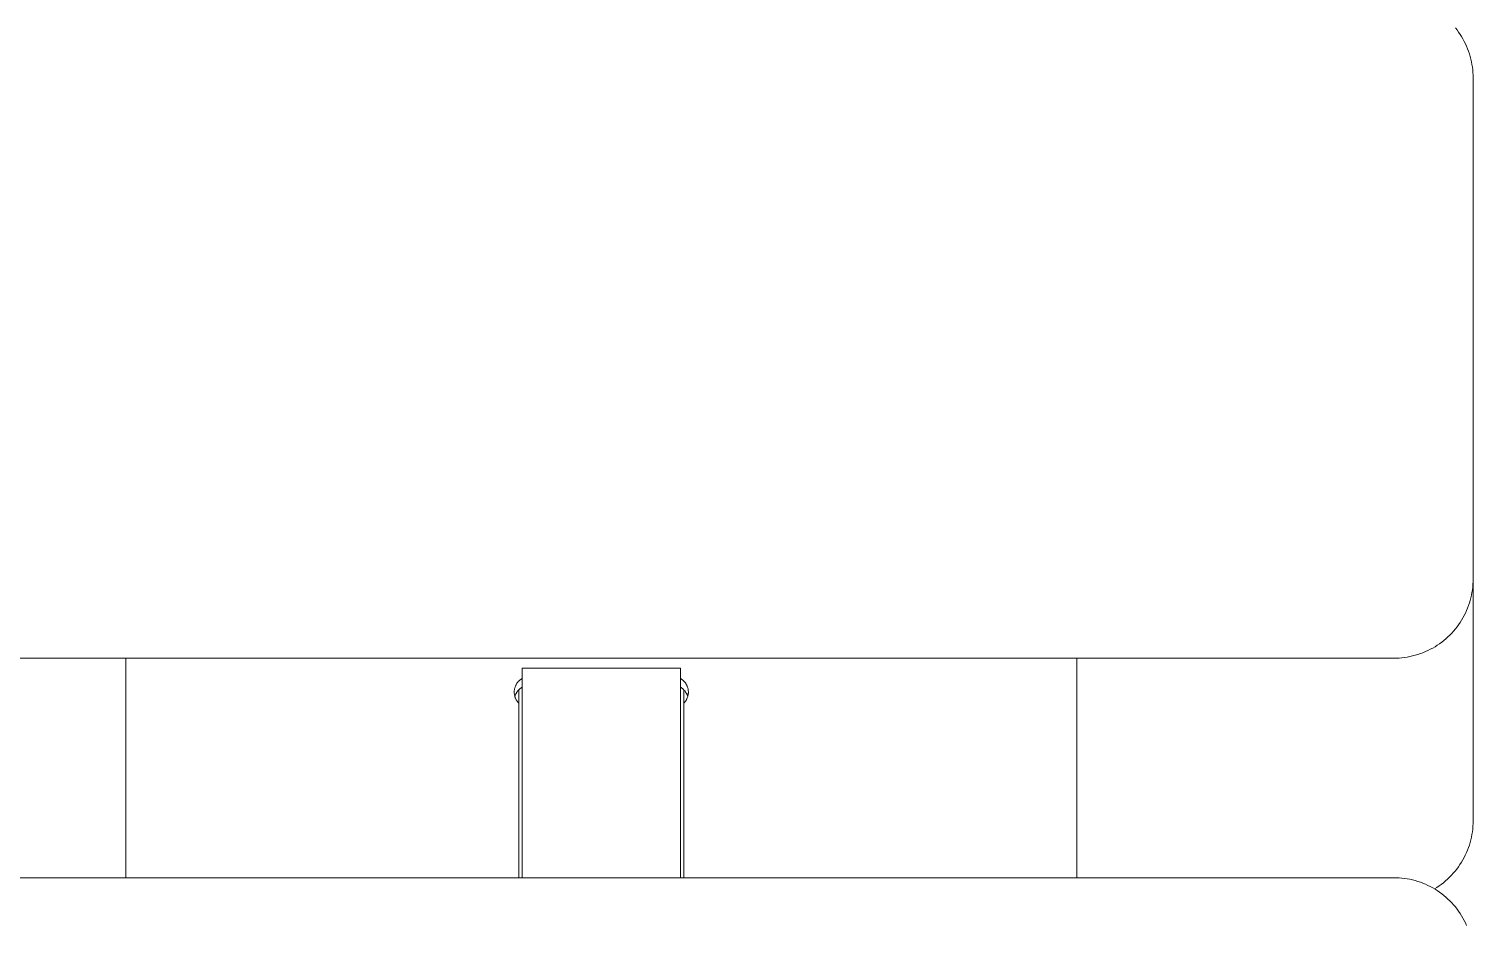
# Model space of a CAD drawing. Header units: millimetres. Extents: x -80 to 4518, y -398 to 2524.
# Drawn here: x 568.2 to 659.4, y 2368.4 to 2424.9 of the extents above; entities that cross this region are included whole.
import ezdxf

# ---------------------------------------------------------------- set-up
doc = ezdxf.new("R2010")
doc.units = ezdxf.units.MM
doc.layers.add('ZANO_R', color=7, linetype='Continuous', lineweight=0)

msp = doc.modelspace()

# ---------------------------------------------------------------- linework, layer by layer
at = {"layer": 'ZANO_R'}
for p, q in [((658.24, 2424.95), (658.345, 2424.816)), ((658.345, 2424.816), (658.446, 2424.678)), ((658.446, 2424.678), (658.542, 2424.537)), ((658.542, 2424.537), (658.633, 2424.392)), ((658.633, 2424.392), (658.719, 2424.245)), ((658.719, 2424.245), (658.8, 2424.095)), ((658.8, 2424.095), (658.876, 2423.942)), ((658.876, 2423.942), (658.947, 2423.787)), ((658.947, 2423.787), (659.012, 2423.629)), ((659.012, 2423.629), (659.072, 2423.469)), ((659.072, 2423.469), (659.127, 2423.307)), ((659.127, 2423.307), (659.176, 2423.144)), ((659.176, 2423.144), (659.219, 2422.978)), ((659.219, 2422.978), (659.256, 2422.812)), ((659.256, 2422.812), (659.288, 2422.644)), ((659.288, 2422.644), (659.314, 2422.475)), ((659.314, 2422.475), (659.335, 2422.306)), ((659.335, 2422.306), (659.349, 2422.136)), ((659.349, 2422.136), (659.358, 2421.965)), ((659.358, 2421.965), (659.361, 2421.795)), ((659.361, 2421.795), (659.361, 2394.065)), ((659.361, 2394.065), (659.361, 2390.181)), ((659.358, 2390.01), (659.349, 2389.84)), ((659.361, 2390.181), (659.358, 2390.01)), ((659.361, 2390.062), (659.361, 2378.804)), ((659.219, 2388.997), (659.176, 2388.832)), ((659.256, 2389.163), (659.219, 2388.997)), ((659.288, 2389.331), (659.256, 2389.163)), ((659.314, 2389.5), (659.288, 2389.331)), ((659.335, 2389.669), (659.314, 2389.5)), ((659.349, 2389.84), (659.335, 2389.669)), ((658.947, 2388.189), (658.876, 2388.033)), ((659.012, 2388.346), (658.947, 2388.189)), ((659.072, 2388.506), (659.012, 2388.346)), ((659.127, 2388.668), (659.072, 2388.506)), ((659.176, 2388.832), (659.127, 2388.668)), ((658.345, 2387.16), (658.24, 2387.025)), ((658.446, 2387.297), (658.345, 2387.16)), ((658.542, 2387.439), (658.446, 2387.297)), ((658.633, 2387.583), (658.542, 2387.439)), ((658.719, 2387.73), (658.633, 2387.583)), ((658.8, 2387.88), (658.719, 2387.73)), ((658.876, 2388.033), (658.8, 2387.88)), ((657.516, 2386.302), (657.382, 2386.197)), ((657.647, 2386.412), (657.516, 2386.302)), ((657.774, 2386.527), (657.647, 2386.412)), ((657.897, 2386.645), (657.774, 2386.527)), ((658.015, 2386.768), (657.897, 2386.645)), ((658.13, 2386.895), (658.015, 2386.768)), ((658.24, 2387.025), (658.13, 2386.895)), ((655.545, 2385.323), (655.378, 2385.285)), ((655.71, 2385.366), (655.545, 2385.323)), ((655.874, 2385.415), (655.71, 2385.366)), ((656.035, 2385.469), (655.874, 2385.415)), ((656.195, 2385.529), (656.035, 2385.469)), ((656.353, 2385.595), (656.195, 2385.529)), ((656.508, 2385.665), (656.353, 2385.595)), ((656.661, 2385.741), (656.508, 2385.665)), ((656.812, 2385.822), (656.661, 2385.741)), ((656.959, 2385.909), (656.812, 2385.822)), ((657.103, 2386), (656.959, 2385.909)), ((657.244, 2386.096), (657.103, 2386)), ((657.382, 2386.197), (657.244, 2386.096)), ((654.361, 2385.181), (360.452, 2385.181)), ((574.361, 2371.336), (574.361, 2385.181)), ((599.361, 2384.545), (609.361, 2384.545)), ((599.361, 2384.545), (599.361, 2381.961)), ((609.361, 2384.545), (609.361, 2381.961)), ((634.361, 2385.181), (634.361, 2371.336)), ((654.532, 2385.184), (654.361, 2385.181)), ((654.702, 2385.192), (654.532, 2385.184)), ((654.872, 2385.207), (654.702, 2385.192)), ((655.042, 2385.227), (654.872, 2385.207)), ((655.211, 2385.253), (655.042, 2385.227)), ((655.378, 2385.285), (655.211, 2385.253)), ((598.97, 2383.478), (598.985, 2383.509)), ((598.985, 2383.509), (599.002, 2383.539)), ((599.002, 2383.539), (599.02, 2383.568)), ((599.02, 2383.568), (599.038, 2383.597)), ((599.038, 2383.597), (599.058, 2383.624)), ((599.058, 2383.624), (599.079, 2383.652)), ((599.079, 2383.652), (599.1, 2383.678)), ((599.1, 2383.678), (599.123, 2383.704)), ((599.123, 2383.704), (599.146, 2383.729)), ((599.146, 2383.729), (599.17, 2383.753)), ((599.17, 2383.753), (599.195, 2383.776)), ((599.195, 2383.776), (599.221, 2383.799)), ((599.221, 2383.799), (599.248, 2383.82)), ((599.248, 2383.82), (599.275, 2383.841)), ((599.275, 2383.841), (599.303, 2383.86)), ((599.303, 2383.86), (599.332, 2383.879)), ((599.332, 2383.879), (599.361, 2383.896)), ((609.39, 2383.879), (609.361, 2383.896)), ((609.419, 2383.86), (609.39, 2383.879)), ((609.447, 2383.841), (609.419, 2383.86)), ((609.474, 2383.82), (609.447, 2383.841)), ((609.501, 2383.799), (609.474, 2383.82)), ((609.527, 2383.776), (609.501, 2383.799)), ((609.552, 2383.753), (609.527, 2383.776)), ((609.576, 2383.729), (609.552, 2383.753)), ((609.599, 2383.704), (609.576, 2383.729)), ((609.622, 2383.678), (609.599, 2383.704)), ((609.643, 2383.652), (609.622, 2383.678)), ((609.664, 2383.624), (609.643, 2383.652)), ((609.684, 2383.597), (609.664, 2383.624)), ((609.702, 2383.568), (609.684, 2383.597)), ((609.72, 2383.539), (609.702, 2383.568)), ((609.737, 2383.509), (609.72, 2383.539)), ((609.752, 2383.478), (609.737, 2383.509)), ((598.868, 2383.05), (598.869, 2383.084)), ((598.869, 2383.016), (598.868, 2383.05)), ((598.869, 2383.084), (598.871, 2383.118)), ((598.87, 2382.981), (598.869, 2383.016)), ((598.873, 2382.947), (598.87, 2382.981)), ((598.871, 2383.118), (598.874, 2383.152)), ((598.877, 2382.913), (598.873, 2382.947)), ((598.874, 2383.152), (598.879, 2383.186)), ((598.882, 2382.88), (598.877, 2382.913)), ((598.879, 2383.186), (598.884, 2383.22)), ((598.888, 2382.846), (598.882, 2382.88)), ((598.884, 2383.22), (598.891, 2383.253)), ((598.896, 2382.813), (598.888, 2382.846)), ((598.891, 2383.253), (598.899, 2383.286)), ((598.904, 2382.78), (598.896, 2382.813)), ((598.899, 2383.286), (598.908, 2383.319)), ((598.914, 2382.747), (598.904, 2382.78)), ((598.908, 2383.319), (598.918, 2383.352)), ((598.918, 2382.798), (598.908, 2382.765)), ((598.925, 2382.714), (598.914, 2382.747)), ((598.918, 2383.352), (598.929, 2383.384)), ((598.93, 2382.83), (598.918, 2382.798)), ((598.937, 2382.682), (598.925, 2382.714)), ((598.929, 2383.384), (598.942, 2383.416)), ((598.942, 2382.862), (598.93, 2382.83)), ((598.95, 2382.651), (598.937, 2382.682)), ((598.942, 2383.416), (598.955, 2383.448)), ((598.956, 2382.893), (598.942, 2382.862)), ((598.964, 2382.62), (598.95, 2382.651)), ((598.955, 2383.448), (598.97, 2383.478)), ((598.97, 2382.924), (598.956, 2382.893)), ((598.979, 2382.589), (598.964, 2382.62)), ((598.986, 2382.954), (598.97, 2382.924)), ((598.995, 2382.559), (598.979, 2382.589)), ((599.003, 2382.984), (598.986, 2382.954)), ((599.02, 2383.013), (599.003, 2382.984)), ((599.039, 2383.042), (599.02, 2383.013)), ((599.059, 2383.07), (599.039, 2383.042)), ((599.079, 2383.097), (599.059, 2383.07)), ((599.101, 2383.123), (599.079, 2383.097)), ((599.123, 2383.149), (599.101, 2383.123)), ((599.147, 2383.174), (599.123, 2383.149)), ((599.171, 2383.198), (599.147, 2383.174)), ((599.161, 2382.343), (599.161, 2383.188)), ((599.196, 2383.221), (599.171, 2383.198)), ((599.222, 2383.244), (599.196, 2383.221)), ((599.248, 2383.265), (599.222, 2383.244)), ((599.275, 2383.286), (599.248, 2383.265)), ((599.303, 2383.305), (599.275, 2383.286)), ((599.332, 2383.324), (599.303, 2383.305)), ((599.361, 2383.342), (599.332, 2383.324)), ((609.39, 2383.324), (609.361, 2383.342)), ((609.419, 2383.305), (609.39, 2383.324)), ((609.447, 2383.286), (609.419, 2383.305)), ((609.474, 2383.265), (609.447, 2383.286)), ((609.5, 2383.244), (609.474, 2383.265)), ((609.526, 2383.221), (609.5, 2383.244)), ((609.551, 2383.198), (609.526, 2383.221)), ((609.575, 2383.174), (609.551, 2383.198)), ((609.561, 2383.188), (609.561, 2382.343)), ((609.599, 2383.149), (609.575, 2383.174)), ((609.621, 2383.123), (609.599, 2383.149)), ((609.643, 2383.097), (609.621, 2383.123)), ((609.663, 2383.07), (609.643, 2383.097)), ((609.683, 2383.042), (609.663, 2383.07)), ((609.702, 2383.013), (609.683, 2383.042)), ((609.719, 2382.984), (609.702, 2383.013)), ((609.736, 2382.954), (609.719, 2382.984)), ((609.727, 2382.559), (609.743, 2382.589)), ((609.752, 2382.924), (609.736, 2382.954)), ((609.743, 2382.589), (609.758, 2382.62)), ((609.767, 2383.448), (609.752, 2383.478)), ((609.766, 2382.893), (609.752, 2382.924)), ((609.758, 2382.62), (609.772, 2382.651)), ((609.78, 2382.862), (609.766, 2382.893)), ((609.78, 2383.416), (609.767, 2383.448)), ((609.772, 2382.651), (609.785, 2382.682)), ((609.793, 2383.384), (609.78, 2383.416)), ((609.792, 2382.83), (609.78, 2382.862)), ((609.785, 2382.682), (609.797, 2382.714)), ((609.804, 2382.798), (609.792, 2382.83)), ((609.804, 2383.352), (609.793, 2383.384)), ((609.797, 2382.714), (609.808, 2382.747)), ((609.814, 2383.319), (609.804, 2383.352)), ((609.814, 2382.765), (609.804, 2382.798)), ((609.808, 2382.747), (609.818, 2382.78)), ((609.823, 2383.286), (609.814, 2383.319)), ((609.818, 2382.78), (609.826, 2382.813)), ((609.831, 2383.253), (609.823, 2383.286)), ((609.826, 2382.813), (609.834, 2382.846)), ((609.838, 2383.22), (609.831, 2383.253)), ((609.834, 2382.846), (609.84, 2382.88)), ((609.843, 2383.186), (609.838, 2383.22)), ((609.84, 2382.88), (609.845, 2382.913)), ((609.848, 2383.152), (609.843, 2383.186)), ((609.845, 2382.913), (609.849, 2382.947)), ((609.851, 2383.118), (609.848, 2383.152)), ((609.849, 2382.947), (609.852, 2382.981)), ((609.853, 2383.084), (609.851, 2383.118)), ((609.852, 2382.981), (609.853, 2383.016)), ((609.854, 2383.05), (609.853, 2383.084)), ((609.853, 2383.016), (609.854, 2383.05)), ((599.013, 2382.53), (598.995, 2382.559)), ((599.031, 2382.501), (599.013, 2382.53)), ((599.05, 2382.473), (599.031, 2382.501)), ((599.071, 2382.445), (599.05, 2382.473)), ((599.092, 2382.418), (599.071, 2382.445)), ((599.114, 2382.392), (599.092, 2382.418)), ((599.137, 2382.367), (599.114, 2382.392)), ((599.161, 2382.343), (599.137, 2382.367)), ((599.161, 2382.343), (599.161, 2371.336)), ((599.361, 2381.961), (599.361, 2372.058)), ((609.361, 2381.961), (609.361, 2372.058)), ((609.561, 2382.343), (609.585, 2382.367)), ((609.561, 2371.336), (609.561, 2382.343)), ((609.585, 2382.367), (609.608, 2382.392)), ((609.608, 2382.392), (609.63, 2382.418)), ((609.63, 2382.418), (609.651, 2382.445)), ((609.651, 2382.445), (609.672, 2382.473)), ((609.672, 2382.473), (609.691, 2382.501)), ((609.691, 2382.501), (609.709, 2382.53)), ((609.709, 2382.53), (609.727, 2382.559)), ((659.361, 2378.804), (659.361, 2374.92)), ((659.334, 2374.405), (659.314, 2374.234)), ((659.349, 2374.576), (659.334, 2374.405)), ((659.358, 2374.748), (659.349, 2374.576)), ((659.361, 2374.92), (659.358, 2374.748)), ((659.173, 2373.561), (659.123, 2373.396)), ((659.217, 2373.727), (659.173, 2373.561)), ((659.255, 2373.895), (659.217, 2373.727)), ((659.287, 2374.064), (659.255, 2373.895)), ((659.314, 2374.234), (659.287, 2374.064)), ((658.792, 2372.604), (658.71, 2372.453)), ((658.869, 2372.757), (658.792, 2372.604)), ((658.941, 2372.914), (658.869, 2372.757)), ((659.007, 2373.073), (658.941, 2372.914)), ((659.068, 2373.233), (659.007, 2373.073)), ((659.123, 2373.396), (659.068, 2373.233)), ((599.361, 2372.058), (599.361, 2371.336)), ((609.361, 2372.058), (609.361, 2371.336)), ((658.223, 2371.745), (658.112, 2371.614)), ((658.33, 2371.879), (658.223, 2371.745)), ((658.433, 2372.018), (658.33, 2371.879)), ((658.53, 2372.159), (658.433, 2372.018)), ((658.622, 2372.305), (658.53, 2372.159)), ((658.71, 2372.453), (658.622, 2372.305)), ((360.452, 2371.336), (654.361, 2371.336)), ((654.361, 2371.336), (654.532, 2371.333)), ((654.532, 2371.333), (654.702, 2371.324)), ((654.702, 2371.324), (654.872, 2371.31)), ((654.872, 2371.31), (655.042, 2371.29)), ((655.042, 2371.29), (655.211, 2371.263)), ((655.211, 2371.263), (655.378, 2371.232)), ((655.378, 2371.232), (655.545, 2371.194)), ((655.545, 2371.194), (655.71, 2371.151)), ((655.71, 2371.151), (655.874, 2371.102)), ((655.874, 2371.102), (656.035, 2371.047)), ((656.035, 2371.047), (656.195, 2370.988)), ((656.195, 2370.988), (656.353, 2370.922)), ((656.353, 2370.922), (656.508, 2370.851)), ((656.508, 2370.851), (656.661, 2370.776)), ((656.661, 2370.776), (656.812, 2370.694)), ((657.215, 2370.815), (657.072, 2370.719)), ((657.355, 2370.915), (657.215, 2370.815)), ((657.491, 2371.02), (657.355, 2370.915)), ((657.623, 2371.13), (657.491, 2371.02)), ((657.751, 2371.245), (657.623, 2371.13)), ((657.876, 2371.364), (657.751, 2371.245)), ((657.996, 2371.487), (657.876, 2371.364)), ((658.112, 2371.614), (657.996, 2371.487)), ((656.812, 2370.694), (656.959, 2370.608)), ((657.072, 2370.719), (656.926, 2370.628)), ((656.959, 2370.608), (657.103, 2370.517)), ((657.103, 2370.517), (657.244, 2370.421)), ((657.244, 2370.421), (657.382, 2370.32)), ((657.382, 2370.32), (657.516, 2370.215)), ((657.516, 2370.215), (657.647, 2370.105)), ((657.647, 2370.105), (657.774, 2369.99)), ((657.774, 2369.99), (657.897, 2369.872)), ((657.897, 2369.872), (658.015, 2369.749)), ((658.015, 2369.749), (658.13, 2369.622)), ((658.13, 2369.622), (658.24, 2369.492)), ((658.24, 2369.492), (658.345, 2369.357)), ((658.345, 2369.357), (658.446, 2369.22)), ((658.446, 2369.22), (658.542, 2369.078)), ((658.542, 2369.078), (658.633, 2368.934)), ((658.633, 2368.934), (658.719, 2368.787)), ((658.719, 2368.787), (658.8, 2368.636)), ((658.8, 2368.636), (658.876, 2368.484)), ((658.876, 2368.484), (658.947, 2368.328))]:
    msp.add_line(p, q, dxfattribs=at)

doc.saveas('drawing.dxf')
